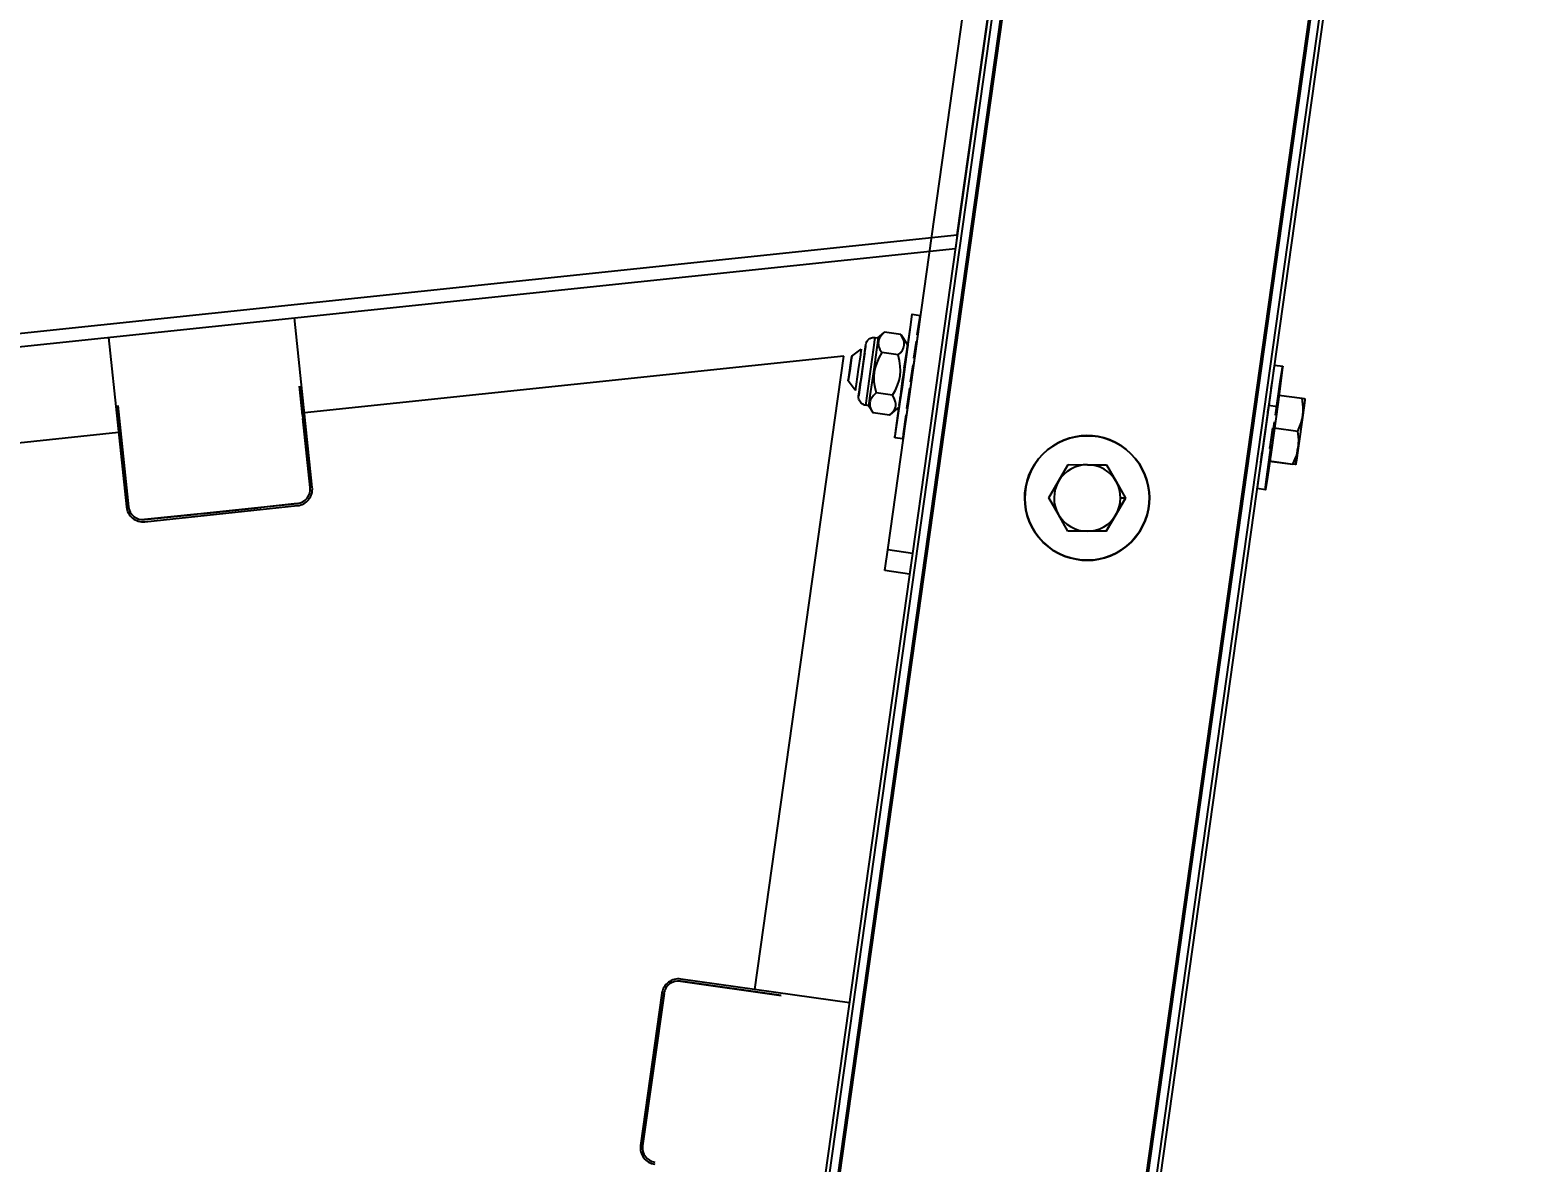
# Model space of a CAD drawing. Header units: millimetres. Extents: x 3109 to 13995, y 24552 to 39949.
# Drawn here: x 6389.9 to 6748.2, y 34181.4 to 34454 of the extents above; entities that cross this region are included whole.
import ezdxf

# ---------------------------------------------------------------- set-up
doc = ezdxf.new("R2010")
doc.units = ezdxf.units.MM
doc.header["$LTSCALE"] = 3
doc.layers.add('DomyÅ›lny', color=7, linetype='Continuous')
doc.styles.get("Standard").update_dxf_attribs({"font": 'arial.ttf'})
doc.dimstyles.new('MATEUSZ', dxfattribs={"dimtxt": 35, "dimasz": 16, "dimexe": 0.18, "dimexo": 0.0625, "dimgap": 0.09, "dimtad": 0, "dimdec": 0, "dimdsep": 46, "dimtxsty": 'Standard', "dimblk": 'DOT', "dimcen": 0.09, "dimse1": 1, "dimse2": 1, "dimadec": 0, "dimazin": 0, "dimtfac": 1, "dimtdec": 0, "dimtofl": 0, "dimtmove": 0, "dimatfit": 3, "dimfxl": 1, "dimtolj": 1, "dimtzin": 0, "dimlwd": 9, "dimlwe": 9, "dimarcsym": 0})

# ---------------------------------------------------------------- blocks, each defined once
blk = doc.blocks.new('_Dot')
at = {"color": 0, "linetype": 'ByBlock', "lineweight": -2}
blk.add_line((-0.5, 0), (-1, 0), dxfattribs=at)
at = {"color": 0, "linetype": 'ByBlock', "const_width": 0.5}
blk.add_lwpolyline([(-0.25, 0, 1), (0.25, 0, 1)], format="xyb", close=True, dxfattribs=at)
blk = doc.blocks.new('*D27')
at = {"color": 0, "lineweight": 9, "transparency": 16777216}
for start, end in [(59.5164, 79.0364), (2.9636, 22.4836)]:
    blk.add_arc((6545.65, 33349.34), 309.37, start, end, dxfattribs=at)
at = {"layer": 'Defpoints', "color": 0, "transparency": 16777216}
for p in [(6825.8, 35342.67), (6820.48, 33491.39), (6414.74, 33349.34), (6545.65, 33349.34), (6594.74, 33349.34)]:
    blk.add_point(p, dxfattribs=at)
at = {"color": 0, "lineweight": 9, "transparency": 16777216, "xscale": 16, "yscale": 16, "zscale": 16}
for p, rotation in [((6588.71, 33655.7), 170.518219425483), ((6855.02, 33349.34), 271.4817805745178)]:
    blk.add_blockref('_Dot', p, dxfattribs=dict(at, rotation=rotation))
at = {"color": 0, "transparency": 16777216, "insert": (6779.14, 33552.3), "char_height": 100, "attachment_point": 5, "rotation": 311}
blk.add_mtext('\\A1;82°', dxfattribs=at)
blk = doc.blocks.new('*D28')
at = {"color": 0, "lineweight": 9, "transparency": 16777216}
for start, end in [(188.3113, 209.7304), (238.2696, 259.6887)]:
    blk.add_arc((6615.79, 34401.67), 396.66, start, end, dxfattribs=at)
at = {"layer": 'Defpoints', "color": 0, "transparency": 16777216}
for p in [(6738.47, 35274.58), (6612.72, 34401.34), (6276.98, 34195.4), (4551.57, 34184.71), (6467.9, 33349.34)]:
    blk.add_point(p, dxfattribs=at)
at = {"color": 0, "lineweight": 9, "transparency": 16777216, "xscale": 16, "yscale": 16, "zscale": 16}
for p, rotation in [((6221.3, 34360.2), 97.15563856090387), ((6560.59, 34008.86), 350.8443614390964)]:
    blk.add_blockref('_Dot', p, dxfattribs=dict(at, rotation=rotation))
at = {"color": 0, "transparency": 16777216, "insert": (6330.46, 34126.12), "char_height": 100, "attachment_point": 5, "rotation": 314}
blk.add_mtext('\\A1;76°', dxfattribs=at)
blk = doc.blocks.new('*D29')
at = {"color": 0, "lineweight": 9, "transparency": 16777216}
for start, end in [(340.8702, 2.8259), (279.1741, 301.1298)]:
    blk.add_arc((4551.57, 34184.71), 288.86, start, end, dxfattribs=at)
at = {"layer": 'Defpoints', "color": 0, "transparency": 16777216}
for p in [(4394.27, 35681.38), (6612.72, 34401.34), (4551.57, 34184.71), (4721.36, 33951.02), (4638.64, 33356.34)]:
    blk.add_point(p, dxfattribs=at)
at = {"color": 0, "lineweight": 9, "transparency": 16777216, "xscale": 16, "yscale": 16, "zscale": 16}
for p, rotation in [((4838.85, 34214.9), 94.41297339771745), ((4581.77, 33897.43), 187.5870266022825)]:
    blk.add_blockref('_Dot', p, dxfattribs=dict(at, rotation=rotation))
at = {"color": 0, "transparency": 16777216, "insert": (4776.06, 34002.92), "char_height": 100, "attachment_point": 5, "rotation": 51}
blk.add_mtext('\\A1;90°', dxfattribs=at)
blk = doc.blocks.new('*D30')
at = {"color": 0, "lineweight": 9, "transparency": 16777216}
for start, end in [(329.4544, 349.5013), (278.4987, 298.5456)]:
    blk.add_arc((4392.79, 35685.64), 366.91, start, end, dxfattribs=at)
at = {"layer": 'Defpoints', "color": 0, "transparency": 16777216}
for p in [(4469.01, 35674.93), (4401.08, 35606.73), (4583.59, 35372.25), (6672.2, 35365.29), (4637.61, 33356.34)]:
    blk.add_point(p, dxfattribs=at)
at = {"color": 0, "lineweight": 9, "transparency": 16777216, "xscale": 16, "yscale": 16, "zscale": 16}
for p, rotation in [((4756.13, 35634.58), 80.75063463596969), ((4431.14, 35320.75), 187.2493653640306)]:
    blk.add_blockref('_Dot', p, dxfattribs=dict(at, rotation=rotation))
at = {"color": 0, "transparency": 16777216, "insert": (4647.66, 35421.71), "char_height": 100, "attachment_point": 5, "rotation": 44}
blk.add_mtext('\\A1;76°', dxfattribs=at)
blk = doc.blocks.new('*D31')
at = {"color": 0, "lineweight": 9, "transparency": 16777216}
for start, end in [(174.4743, 201.6347), (232.3653, 259.5257)]:
    blk.add_arc((6747.74, 35354.68), 370.53, start, end, dxfattribs=at)
at = {"layer": 'Defpoints', "color": 0, "transparency": 16777216}
for p in [(4469.01, 35674.93), (6672.2, 35365.29), (6737.21, 35279.78), (6404.19, 35215.88), (6465.9, 33349.34)]:
    blk.add_point(p, dxfattribs=at)
at = {"color": 0, "lineweight": 9, "transparency": 16777216, "xscale": 16, "yscale": 16, "zscale": 16}
for p, rotation in [((6380.81, 35406.25), 83.23715371402146), ((6696.17, 34987.75), 350.7628462859789)]:
    blk.add_blockref('_Dot', p, dxfattribs=dict(at, rotation=rotation))
at = {"color": 0, "transparency": 16777216, "insert": (6451.82, 35131.69), "char_height": 100, "attachment_point": 5, "rotation": 307}
blk.add_mtext('\\A1;90°', dxfattribs=at)
blk = doc.blocks.new('*D32')
at = {"color": 0, "lineweight": 9, "transparency": 16777216}
for p, q in [((7401.61, 35409.97), (7401.61, 34534.29)), ((7401.61, 33357.34), (7401.61, 34233.02))]:
    blk.add_line(p, q, dxfattribs=at)
at = {"layer": 'Defpoints', "color": 0, "transparency": 16777216}
for p in [(6879.77, 35425.97), (6604.45, 33341.34), (7401.61, 33341.34)]:
    blk.add_point(p, dxfattribs=at)
at = {"color": 0, "lineweight": 9, "transparency": 16777216, "xscale": 16, "yscale": 16, "zscale": 16}
for p, rotation in [((7401.61, 35425.97), 90), ((7401.61, 33341.34), 270)]:
    blk.add_blockref('_Dot', p, dxfattribs=dict(at, rotation=rotation))
at = {"color": 0, "transparency": 16777216, "insert": (7401.61, 34383.66), "char_height": 100, "attachment_point": 5, "rotation": 90}
blk.add_mtext('\\A1;2085', dxfattribs=at)
blk = doc.blocks.new('*D34')
at = {"color": 0, "lineweight": 9, "transparency": 16777216}
for p, q in [((4270.17, 32724.1), (5416.74, 32724.1)), ((6863.77, 32724.1), (5717.19, 32724.1))]:
    blk.add_line(p, q, dxfattribs=at)
at = {"layer": 'Defpoints', "color": 0, "transparency": 16777216}
for p in [(4254.17, 35784.88), (6879.77, 35425.97), (6879.77, 32724.1)]:
    blk.add_point(p, dxfattribs=at)
at = {"color": 0, "lineweight": 9, "transparency": 16777216, "xscale": 16, "yscale": 16, "zscale": 16, "rotation": 180}
blk.add_blockref('_Dot', (4254.17, 32724.1), dxfattribs=at)
at = {"color": 0, "lineweight": 9, "transparency": 16777216, "xscale": 16, "yscale": 16, "zscale": 16}
blk.add_blockref('_Dot', (6879.77, 32724.1), dxfattribs=at)
at = {"color": 0, "transparency": 16777216, "insert": (5566.97, 32724.1), "char_height": 100, "attachment_point": 5}
blk.add_mtext('\\A1;2626', dxfattribs=at)
blk = doc.blocks.new('*D36')
at = {"color": 0, "lineweight": 9, "transparency": 16777216}
for p, q in [((4319.69, 32936.73), (5422.43, 32936.73)), ((6825.88, 32936.73), (5723.15, 32936.73))]:
    blk.add_line(p, q, dxfattribs=at)
at = {"layer": 'Defpoints', "color": 0, "transparency": 16777216}
for p in [(4303.69, 35777.81), (6841.88, 35421.2), (6841.88, 32936.73)]:
    blk.add_point(p, dxfattribs=at)
at = {"color": 0, "lineweight": 9, "transparency": 16777216, "xscale": 16, "yscale": 16, "zscale": 16, "rotation": 180}
blk.add_blockref('_Dot', (4303.69, 32936.73), dxfattribs=at)
at = {"color": 0, "lineweight": 9, "transparency": 16777216, "xscale": 16, "yscale": 16, "zscale": 16}
blk.add_blockref('_Dot', (6841.88, 32936.73), dxfattribs=at)
at = {"color": 0, "transparency": 16777216, "insert": (5572.79, 32936.73), "char_height": 100, "attachment_point": 5}
blk.add_mtext('\\A1;2538', dxfattribs=at)

msp = doc.modelspace()

# ---------------------------------------------------------------- linework, layer by layer
at = {"layer": 'DomyÅ›lny'}
for p, q in [((6746.58, 35353.81), (6464.87, 33349.34)), ((6545.65, 33349.34), (6825.8, 35342.67)), ((6465.9, 33349.34), (6737.21, 35279.78)), ((6738.47, 35274.58), (6467.9, 33349.34)), ((6468.4, 33349.34), (6739.14, 35275.71)), ((6811.23, 35264.17), (6542.12, 33349.34)), ((6542.63, 33349.34), (6811.75, 35264.28)), ((6813.92, 35265.54), (6544.62, 33349.34)), ((6596.46, 34328.77), (6628.47, 34556.53)), ((6634.41, 34555.7), (6602.4, 34327.94)), ((6613.18, 34404.66), (6623.73, 34479.67)), ((4551.23, 34187.94), (6613.18, 34404.66)), ((4551.57, 34184.71), (6612.72, 34401.34)), ((6457.9, 34343.84), (6453.62, 34384.62)), ((6602.3, 34385.5), (6604.28, 34385.22)), ((6594.08, 34379.84), (6595.57, 34381.14)), ((6599.6, 34380.64), (6595.64, 34381.2)), ((6408.86, 34379.92), (6413.15, 34339.14)), ((6593.44, 34379.93), (6594.08, 34379.84)), ((6599.6, 34380.64), (6601.26, 34378.07)), ((6585.84, 34375.39), (6456.02, 34361.75)), ((6564.42, 34222.97), (6585.84, 34375.39)), ((6598.96, 34375.73), (6595, 34376.28)), ((6689.55, 34373.25), (6691.53, 34372.98)), ((6455.57, 34361.24), (6454.84, 34368.16)), ((6454.84, 34368.16), (6455.66, 34360.44)), ((6597.59, 34366.01), (6593.63, 34366.56)), ((6411.09, 34363.56), (6413.65, 34339.19)), ((6413.65, 34339.19), (6411.09, 34363.56)), ((6591.79, 34363.5), (6591.15, 34363.59)), ((6592.9, 34361.76), (6591.79, 34363.5)), ((6599.17, 34363.22), (6596.94, 34361.26)), ((6688.2, 34363.6), (6690.18, 34363.32)), ((6690.59, 34366.07), (6696.22, 34365.28)), ((6457.41, 34343.79), (6455.66, 34360.44)), ((6455.66, 34360.36), (6457.41, 34343.79)), ((6596.87, 34361.2), (6592.91, 34361.76)), ((6411.27, 34357.04), (5607.38, 34272.55)), ((6600.11, 34355.51), (6598.13, 34355.79)), ((6689.51, 34358.17), (6695.14, 34357.38)), ((6639.87, 34349.31), (6639.9, 34349.32)), ((6688.31, 34350.18), (6693.94, 34349.39)), ((6688.37, 34350.22), (6694, 34349.43)), ((6687.36, 34343.27), (6685.38, 34343.55)), ((6417.55, 34335.58), (6454.34, 34339.45)), ((6445.54, 34339.03), (6430.3, 34337.42)), ((6431.1, 34337.51), (6445.63, 34339.03)), ((6454.29, 34339.95), (6445.63, 34339.03)), ((6446.42, 34339.12), (6454.29, 34339.95)), ((6649.01, 34333.26), (6653.68, 34341.23)), ((6653.71, 34341.24), (6652.48, 34341.25)), ((6417.49, 34336.08), (6430.3, 34337.42)), ((6430.22, 34337.42), (6417.49, 34336.08)), ((6602.4, 34327.94), (6596.46, 34328.77)), ((6601.71, 34322.98), (6595.76, 34323.82)), ((6570.79, 34221.57), (6546.53, 34224.98)), ((6546.53, 34224.98), (6570.79, 34221.57)), ((6587.2, 34219.77), (6546.6, 34225.48)), ((6542.08, 34222.07), (6536.93, 34185.43)), ((6542.58, 34222), (6537.43, 34185.36)), ((6537.43, 34185.36), (6542.58, 34222))]:
    msp.add_line(p, q, dxfattribs=at)
for points in [[(6613.18, 34404.66, 0), (6612.72, 34401.34, 0)], [(6598.13, 34355.79, 0), (6598.13, 34355.79, 0), (6598.13, 34355.79, 0), (6598.13, 34355.79, 0), (6598.13, 34355.79, 0), (6598.13, 34355.79, 0), (6598.13, 34355.79, 0), (6598.13, 34355.79, 0), (6598.13, 34355.79, 0), (6598.13, 34355.79, 0), (6598.13, 34355.79, 0), (6598.13, 34355.79, 0), (6598.13, 34355.79, 0), (6598.13, 34355.79, 0), (6598.13, 34355.79, 0), (6598.13, 34355.79, 0), (6598.13, 34355.79, 0), (6598.13, 34355.79, 0), (6598.13, 34355.79, 0), (6598.13, 34355.8, 0), (6598.14, 34355.83, 0), (6598.17, 34356, 0), (6598.29, 34356.75, 0), (6599.5, 34364.96, 0), (6601.03, 34375.89, 0), (6602, 34382.98, 0), (6602.24, 34384.89, 0), (6602.29, 34385.34, 0), (6602.3, 34385.46, 0), (6602.3, 34385.49, 0), (6602.3, 34385.49, 0), (6602.3, 34385.5, 0), (6602.3, 34385.5, 0), (6602.3, 34385.5, 0), (6602.3, 34385.5, 0)], [(6604.28, 34385.22, 0), (6604.28, 34385.22, 0), (6604.28, 34385.22, 0), (6604.28, 34385.22, 0), (6604.28, 34385.22, 0), (6604.28, 34385.21, 0), (6604.28, 34385.18, 0), (6604.27, 34385.01, 0), (6604.18, 34384.27, 0), (6603.08, 34376.06, 0), (6601.54, 34365.13, 0), (6600.5, 34357.98, 0), (6600.21, 34356.08, 0), (6600.14, 34355.64, 0), (6600.12, 34355.54, 0), (6600.11, 34355.52, 0), (6600.11, 34355.51, 0), (6600.11, 34355.51, 0), (6600.11, 34355.51, 0), (6600.11, 34355.51, 0), (6600.11, 34355.51, 0), (6600.11, 34355.51, 0), (6600.11, 34355.51, 0), (6600.11, 34355.51, 0), (6600.11, 34355.51, 0), (6600.11, 34355.51, 0), (6600.11, 34355.51, 0), (6600.11, 34355.51, 0), (6600.11, 34355.51, 0), (6600.11, 34355.51, 0), (6600.11, 34355.51, 0), (6600.11, 34355.51, 0), (6600.11, 34355.51, 0), (6600.11, 34355.51, 0), (6600.11, 34355.51, 0)], [(6602.3, 34385.5, 0), (6602.3, 34385.5, 0), (6602.3, 34385.5, 0), (6602.3, 34385.5, 0), (6602.3, 34385.5, 0), (6602.3, 34385.5, 0), (6602.3, 34385.5, 0), (6602.3, 34385.5, 0), (6602.3, 34385.5, 0), (6602.3, 34385.5, 0), (6602.3, 34385.5, 0), (6602.3, 34385.5, 0), (6602.3, 34385.5, 0), (6602.3, 34385.5, 0), (6602.3, 34385.5, 0), (6602.3, 34385.5, 0), (6602.3, 34385.5, 0), (6602.3, 34385.5, 0), (6602.3, 34385.49, 0), (6602.29, 34385.49, 0), (6602.28, 34385.4, 0), (6602.2, 34384.96, 0), (6601.89, 34382.95, 0), (6600.72, 34374.87, 0)], [(6603.56, 34380.57, 0), (6604.09, 34384.12, 0), (6604.23, 34384.97, 0), (6604.27, 34385.16, 0), (6604.28, 34385.21, 0), (6604.28, 34385.21, 0), (6604.28, 34385.22, 0), (6604.28, 34385.22, 0), (6604.28, 34385.22, 0), (6604.28, 34385.22, 0), (6604.28, 34385.22, 0), (6604.28, 34385.22, 0), (6604.28, 34385.22, 0), (6604.28, 34385.22, 0), (6604.28, 34385.22, 0), (6604.28, 34385.22, 0), (6604.28, 34385.22, 0), (6604.28, 34385.22, 0), (6604.28, 34385.22, 0), (6604.28, 34385.22, 0), (6604.28, 34385.22, 0), (6604.28, 34385.22, 0), (6604.28, 34385.22, 0), (6604.28, 34385.22, 0), (6604.28, 34385.22, 0)], [(6595.64, 34381.2, 0), (6595.04, 34380.59, 0), (6594.61, 34380.02, 0), (6594.45, 34379.74, 0), (6594.33, 34379.46, 0), (6594.25, 34379.18, 0), (6594.19, 34378.9, 0), (6594.17, 34378.61, 0), (6594.18, 34378.32, 0), (6594.23, 34378.01, 0), (6594.31, 34377.7, 0), (6594.57, 34377.03, 0), (6595, 34376.28, 0)], [(6589.47, 34365.98, 0), (6589.47, 34365.98, 0), (6589.47, 34365.98, 0), (6589.47, 34365.98, 0), (6589.47, 34365.98, 0), (6589.47, 34365.98, 0), (6589.47, 34365.98, 0), (6589.47, 34365.98, 0), (6589.47, 34365.98, 0), (6589.47, 34365.99, 0), (6589.47, 34365.99, 0), (6589.48, 34366.04, 0), (6589.55, 34366.52, 0), (6590.2, 34370.99, 0), (6590.86, 34375.75, 0), (6591.08, 34377.38, 0), (6591.14, 34377.87, 0), (6591.16, 34378.02, 0), (6591.17, 34378.06, 0), (6591.17, 34378.08, 0), (6591.17, 34378.08, 0), (6591.17, 34378.08, 0), (6591.17, 34378.08, 0), (6591.17, 34378.08, 0), (6591.17, 34378.08, 0), (6591.17, 34378.08, 0), (6591.17, 34378.08, 0), (6591.17, 34378.08, 0), (6591.17, 34378.08, 0), (6591.17, 34378.08, 0), (6591.17, 34378.08, 0)], [(6590.34, 34371.99, 0), (6590.95, 34376.38, 0), (6591.13, 34377.77, 0), (6591.17, 34378.11, 0), (6591.18, 34378.19, 0), (6591.18, 34378.22, 0), (6591.18, 34378.22, 0), (6591.18, 34378.22, 0), (6591.18, 34378.22, 0), (6591.18, 34378.22, 0), (6591.18, 34378.22, 0), (6591.18, 34378.22, 0)], [(6590.91, 34376.51, 0), (6591.17, 34378.21, 0), (6591.25, 34378.55, 0), (6591.33, 34378.74, 0), (6591.43, 34378.95, 0), (6591.57, 34379.15, 0), (6591.73, 34379.34, 0), (6591.9, 34379.5, 0), (6592.1, 34379.64, 0), (6592.31, 34379.75, 0), (6592.53, 34379.84, 0), (6592.75, 34379.9, 0), (6592.98, 34379.94, 0), (6593.21, 34379.95, 0), (6593.44, 34379.93, 0)], [(6592.33, 34371.7, 0), (6593.13, 34377.49, 0), (6593.37, 34379.33, 0), (6593.43, 34379.78, 0), (6593.44, 34379.89, 0), (6593.44, 34379.92, 0), (6593.44, 34379.92, 0), (6593.44, 34379.92, 0), (6593.44, 34379.93, 0), (6593.44, 34379.93, 0), (6593.44, 34379.93, 0), (6593.44, 34379.93, 0)], [(6594.08, 34379.84, 0), (6594.08, 34379.84, 0), (6594.08, 34379.84, 0), (6594.08, 34379.84, 0), (6594.08, 34379.84, 0), (6594.08, 34379.84, 0), (6594.08, 34379.84, 0), (6594.08, 34379.84, 0), (6594.08, 34379.84, 0), (6594.08, 34379.84, 0), (6594.08, 34379.84, 0), (6594.08, 34379.83, 0), (6594.08, 34379.83, 0), (6594.08, 34379.81, 0), (6594.07, 34379.72, 0), (6594.02, 34379.31, 0), (6593.79, 34377.52, 0), (6592.98, 34371.61, 0)], [(6598.96, 34375.73, 0), (6599.56, 34376.33, 0), (6599.99, 34376.9, 0), (6600.14, 34377.18, 0), (6600.26, 34377.46, 0), (6600.35, 34377.74, 0), (6600.4, 34378.03, 0), (6600.43, 34378.31, 0), (6600.41, 34378.61, 0), (6600.37, 34378.91, 0), (6600.29, 34379.22, 0), (6600.02, 34379.89, 0), (6599.6, 34380.64, 0)], [(6601.26, 34378.07, 0), (6601.26, 34378.07, 0), (6601.26, 34378.07, 0), (6601.26, 34378.07, 0), (6601.26, 34378.07, 0), (6601.26, 34378.07, 0), (6601.26, 34378.07, 0), (6601.26, 34378.07, 0), (6601.26, 34378.07, 0), (6601.26, 34378.07, 0), (6601.26, 34378.07, 0), (6601.26, 34378.07, 0), (6601.26, 34378.07, 0), (6601.26, 34378.05, 0), (6601.25, 34377.97, 0), (6601.21, 34377.59, 0), (6600.65, 34373.47, 0), (6599.88, 34367.99, 0), (6599.37, 34364.44, 0), (6599.22, 34363.5, 0), (6599.19, 34363.28, 0), (6599.18, 34363.23, 0), (6599.17, 34363.22, 0), (6599.17, 34363.22, 0), (6599.17, 34363.22, 0), (6599.17, 34363.22, 0), (6599.17, 34363.22, 0), (6599.17, 34363.22, 0), (6599.17, 34363.22, 0), (6599.17, 34363.22, 0), (6599.17, 34363.22, 0), (6599.17, 34363.22, 0), (6599.17, 34363.22, 0), (6599.17, 34363.22, 0), (6599.17, 34363.22, 0), (6599.17, 34363.22, 0), (6599.17, 34363.22, 0), (6599.17, 34363.22, 0), (6599.17, 34363.22, 0), (6599.17, 34363.22, 0), (6599.17, 34363.22, 0), (6599.17, 34363.22, 0)], [(6600.43, 34372.5, 0), (6601.02, 34376.58, 0), (6601.19, 34377.72, 0), (6601.24, 34377.99, 0), (6601.25, 34378.05, 0), (6601.26, 34378.07, 0), (6601.26, 34378.07, 0), (6601.26, 34378.07, 0), (6601.26, 34378.07, 0), (6601.26, 34378.07, 0), (6601.26, 34378.07, 0), (6601.26, 34378.07, 0), (6601.26, 34378.07, 0), (6601.26, 34378.07, 0), (6601.26, 34378.07, 0), (6601.26, 34378.07, 0), (6601.26, 34378.07, 0), (6601.26, 34378.07, 0)], [(6602.75, 34374.93, 0), (6603.33, 34379, 0)], [(6587.78, 34375.43, 0), (6590.04, 34377.13, 0)], [(6590.04, 34377.13, 0), (6590.04, 34377.13, 0), (6590.04, 34377.13, 0), (6590.04, 34377.13, 0), (6590.04, 34377.13, 0), (6590.04, 34377.13, 0), (6590.04, 34377.13, 0), (6590.04, 34377.13, 0), (6590.04, 34377.13, 0), (6590.04, 34377.13, 0), (6590.04, 34377.13, 0), (6590.04, 34377.13, 0), (6590.04, 34377.12, 0), (6590.04, 34377.11, 0), (6590.03, 34377.04, 0), (6589.99, 34376.77, 0), (6589.85, 34375.72, 0), (6589.36, 34372.21, 0)], [(6590.89, 34376.18, 0), (6590.89, 34376.18, 0), (6590.89, 34376.18, 0), (6590.89, 34376.18, 0), (6590.89, 34376.18, 0), (6590.89, 34376.18, 0), (6590.89, 34376.17, 0), (6590.89, 34376.12, 0), (6590.87, 34375.92, 0), (6590.56, 34373.62, 0), (6590.13, 34370.57, 0), (6589.84, 34368.58, 0), (6589.76, 34368.05, 0), (6589.74, 34367.92, 0), (6589.73, 34367.89, 0), (6589.73, 34367.89, 0), (6589.73, 34367.89, 0), (6589.73, 34367.89, 0), (6589.73, 34367.89, 0), (6589.73, 34367.89, 0), (6589.73, 34367.89, 0), (6589.73, 34367.89, 0), (6589.73, 34367.89, 0), (6589.73, 34367.89, 0), (6589.73, 34367.89, 0), (6589.73, 34367.89, 0), (6589.73, 34367.89, 0), (6589.73, 34367.89, 0), (6589.73, 34367.89, 0), (6589.73, 34367.89, 0), (6589.73, 34367.89, 0), (6589.73, 34367.89, 0), (6589.73, 34367.89, 0), (6589.73, 34367.89, 0), (6589.73, 34367.89, 0)], [(6590.69, 34374.93, 0), (6590.33, 34372.44, 0)], [(6595, 34376.28, 0), (6594.3, 34375.02, 0), (6593.78, 34373.84, 0), (6593.42, 34372.7, 0), (6593.19, 34371.58, 0), (6593.1, 34370.44, 0), (6593.13, 34369.25, 0), (6593.31, 34367.97, 0), (6593.63, 34366.56, 0)], [(6597.59, 34366.01, 0), (6598.29, 34367.27, 0), (6598.81, 34368.45, 0), (6599.18, 34369.58, 0), (6599.4, 34370.71, 0), (6599.5, 34371.85, 0), (6599.46, 34373.04, 0), (6599.28, 34374.32, 0), (6598.96, 34375.73, 0)], [(6599.45, 34365.2, 0), (6599.45, 34365.2, 0), (6599.45, 34365.2, 0), (6599.45, 34365.2, 0), (6599.45, 34365.2, 0), (6599.45, 34365.2, 0), (6599.45, 34365.2, 0), (6599.45, 34365.2, 0), (6599.45, 34365.2, 0), (6599.45, 34365.2, 0), (6599.45, 34365.2, 0), (6599.45, 34365.2, 0), (6599.45, 34365.2, 0), (6599.45, 34365.21, 0), (6599.47, 34365.27, 0), (6599.51, 34365.55, 0), (6599.95, 34368.56, 0), (6600.51, 34372.57, 0), (6600.87, 34375.18, 0), (6600.96, 34375.87, 0), (6600.98, 34376.04, 0), (6600.98, 34376.08, 0), (6600.98, 34376.09, 0), (6600.98, 34376.09, 0), (6600.98, 34376.09, 0), (6600.98, 34376.09, 0), (6600.98, 34376.09, 0), (6600.98, 34376.09, 0), (6600.98, 34376.09, 0), (6600.98, 34376.09, 0), (6600.98, 34376.09, 0), (6600.98, 34376.09, 0), (6600.98, 34376.09, 0), (6600.98, 34376.09, 0)], [(6589.36, 34372.21, 0), (6588.86, 34368.69, 0), (6588.7, 34367.61, 0), (6588.66, 34367.32, 0), (6588.65, 34367.25, 0), (6588.64, 34367.23, 0), (6588.64, 34367.23, 0), (6588.64, 34367.23, 0), (6588.64, 34367.23, 0), (6588.64, 34367.23, 0), (6588.64, 34367.23, 0), (6588.64, 34367.23, 0), (6588.64, 34367.23, 0), (6588.64, 34367.23, 0), (6588.64, 34367.23, 0), (6588.64, 34367.23, 0), (6588.64, 34367.23, 0), (6588.64, 34367.23, 0), (6588.64, 34367.23, 0), (6588.64, 34367.23, 0)], [(6589.78, 34368.49, 0), (6589.47, 34366.13, 0), (6589.45, 34365.92, 0), (6589.44, 34365.86, 0), (6589.44, 34365.85, 0), (6589.44, 34365.85, 0), (6589.44, 34365.85, 0), (6589.44, 34365.85, 0), (6589.44, 34365.84, 0), (6589.44, 34365.84, 0), (6589.44, 34365.84, 0), (6589.44, 34365.84, 0), (6589.44, 34365.84, 0), (6589.44, 34365.84, 0), (6589.44, 34365.84, 0), (6589.44, 34365.84, 0), (6589.44, 34365.84, 0), (6589.44, 34365.84, 0), (6589.44, 34365.84, 0), (6589.44, 34365.84, 0), (6589.44, 34365.84, 0), (6589.44, 34365.84, 0), (6589.44, 34365.84, 0), (6589.44, 34365.84, 0), (6589.44, 34365.84, 0), (6589.44, 34365.84, 0), (6589.44, 34365.84, 0), (6589.44, 34365.85, 0), (6589.44, 34365.85, 0), (6589.45, 34365.85, 0), (6589.45, 34365.89, 0), (6589.48, 34366.06, 0), (6589.61, 34366.88, 0), (6590.34, 34371.99, 0)], [(6591.15, 34363.59, 0), (6591.15, 34363.59, 0), (6591.15, 34363.59, 0), (6591.15, 34363.59, 0), (6591.15, 34363.59, 0), (6591.15, 34363.59, 0), (6591.15, 34363.59, 0), (6591.15, 34363.59, 0), (6591.15, 34363.59, 0), (6591.15, 34363.59, 0), (6591.15, 34363.59, 0), (6591.15, 34363.59, 0), (6591.15, 34363.59, 0), (6591.15, 34363.61, 0), (6591.17, 34363.7, 0), (6591.24, 34364.11, 0), (6591.5, 34365.86, 0), (6592.33, 34371.7, 0)], [(6592.98, 34371.61, 0), (6592.15, 34365.85, 0), (6591.88, 34364.05, 0), (6591.81, 34363.62, 0), (6591.8, 34363.52, 0), (6591.79, 34363.5, 0), (6591.79, 34363.5, 0), (6591.79, 34363.5, 0), (6591.79, 34363.5, 0), (6591.79, 34363.5, 0), (6591.79, 34363.5, 0), (6591.79, 34363.5, 0), (6591.79, 34363.5, 0), (6591.79, 34363.5, 0), (6591.79, 34363.5, 0), (6591.79, 34363.5, 0), (6591.79, 34363.5, 0), (6591.79, 34363.5, 0), (6591.79, 34363.5, 0), (6591.79, 34363.5, 0), (6591.79, 34363.5, 0), (6591.79, 34363.5, 0), (6591.79, 34363.5, 0), (6591.79, 34363.5, 0), (6591.79, 34363.5, 0), (6591.79, 34363.5, 0)], [(6599.64, 34366.85, 0), (6600.1, 34370.12, 0)], [(6600.28, 34371.71, 0), (6599.93, 34369.23, 0)], [(6601.96, 34369.28, 0), (6602.53, 34373.35, 0)], [(6685.38, 34343.55, 0), (6685.38, 34343.55, 0), (6685.38, 34343.55, 0), (6685.38, 34343.55, 0), (6685.38, 34343.55, 0), (6685.38, 34343.55, 0), (6685.38, 34343.55, 0), (6685.38, 34343.55, 0), (6685.38, 34343.55, 0), (6685.38, 34343.55, 0), (6685.38, 34343.55, 0), (6685.38, 34343.55, 0), (6685.38, 34343.55, 0), (6685.38, 34343.55, 0), (6685.38, 34343.55, 0), (6685.38, 34343.55, 0), (6685.38, 34343.55, 0), (6685.38, 34343.55, 0), (6685.38, 34343.55, 0), (6685.39, 34343.55, 0), (6685.39, 34343.59, 0), (6685.43, 34343.75, 0), (6685.55, 34344.5, 0), (6686.75, 34352.71, 0), (6688.29, 34363.65, 0), (6689.25, 34370.74, 0), (6689.49, 34372.64, 0), (6689.54, 34373.1, 0), (6689.55, 34373.21, 0), (6689.56, 34373.24, 0), (6689.55, 34373.25, 0), (6689.55, 34373.25, 0), (6689.55, 34373.25, 0), (6689.55, 34373.25, 0), (6689.55, 34373.25, 0)], [(6691.53, 34372.98, 0), (6691.53, 34372.98, 0), (6691.53, 34372.98, 0), (6691.53, 34372.98, 0), (6691.54, 34372.97, 0), (6691.54, 34372.97, 0), (6691.53, 34372.93, 0), (6691.52, 34372.77, 0), (6691.43, 34372.02, 0), (6690.33, 34363.82, 0), (6688.8, 34352.88, 0), (6687.76, 34345.73, 0), (6687.47, 34343.84, 0), (6687.39, 34343.4, 0), (6687.37, 34343.3, 0), (6687.37, 34343.27, 0), (6687.36, 34343.27, 0), (6687.36, 34343.27, 0), (6687.36, 34343.27, 0), (6687.36, 34343.27, 0), (6687.36, 34343.27, 0), (6687.36, 34343.27, 0), (6687.36, 34343.27, 0), (6687.36, 34343.27, 0), (6687.36, 34343.27, 0), (6687.36, 34343.27, 0), (6687.36, 34343.27, 0), (6687.36, 34343.27, 0), (6687.36, 34343.27, 0), (6687.36, 34343.27, 0), (6687.36, 34343.27, 0), (6687.36, 34343.27, 0), (6687.36, 34343.27, 0), (6687.36, 34343.27, 0), (6687.36, 34343.27, 0)], [(6689.8, 34361.23, 0), (6691.04, 34369.82, 0), (6691.4, 34372.24, 0), (6691.5, 34372.81, 0), (6691.52, 34372.94, 0), (6691.53, 34372.97, 0), (6691.53, 34372.97, 0), (6691.53, 34372.98, 0), (6691.53, 34372.98, 0), (6691.53, 34372.98, 0), (6691.53, 34372.98, 0), (6691.53, 34372.98, 0), (6691.53, 34372.98, 0), (6691.53, 34372.98, 0), (6691.53, 34372.98, 0), (6691.53, 34372.98, 0), (6691.53, 34372.98, 0), (6691.53, 34372.98, 0), (6691.53, 34372.98, 0), (6691.53, 34372.98, 0), (6691.53, 34372.98, 0), (6691.53, 34372.98, 0), (6691.53, 34372.98, 0), (6691.53, 34372.98, 0), (6691.53, 34372.98, 0)], [(6588.64, 34367.23, 0), (6586.94, 34369.49, 0)], [(6591.15, 34363.59, 0), (6590.85, 34363.65, 0), (6590.57, 34363.76, 0), (6590.31, 34363.91, 0), (6590.07, 34364.1, 0), (6589.86, 34364.32, 0), (6589.7, 34364.56, 0), (6589.57, 34364.82, 0), (6589.48, 34365.1, 0), (6589.43, 34365.38, 0), (6589.42, 34365.63, 0), (6589.44, 34365.85, 0), (6589.55, 34366.72, 0), (6589.89, 34369.28, 0)], [(6593.63, 34366.56, 0), (6593.02, 34365.97, 0), (6592.58, 34365.42, 0), (6592.42, 34365.14, 0), (6592.3, 34364.87, 0), (6592.2, 34364.6, 0), (6592.15, 34364.32, 0), (6592.12, 34364.04, 0), (6592.13, 34363.75, 0), (6592.17, 34363.45, 0), (6592.24, 34363.15, 0), (6592.49, 34362.49, 0), (6592.91, 34361.76, 0)], [(6601.06, 34362.84, 0), (6601.73, 34367.7, 0)], [(6689.05, 34370.09, 0), (6688.69, 34367.61, 0)], [(6596.87, 34361.2, 0), (6597.48, 34361.79, 0), (6597.92, 34362.35, 0), (6598.08, 34362.62, 0), (6598.21, 34362.9, 0), (6598.3, 34363.17, 0), (6598.36, 34363.45, 0), (6598.38, 34363.73, 0), (6598.38, 34364.02, 0), (6598.34, 34364.31, 0), (6598.26, 34364.62, 0), (6598.01, 34365.27, 0), (6597.59, 34366.01, 0)], [(6599.49, 34366.06, 0), (6599.15, 34363.58, 0)], [(6688.24, 34364.45, 0), (6687.88, 34361.96, 0)], [(6696.39, 34361.23, 0), (6696.47, 34362.18, 0), (6696.47, 34363.16, 0), (6696.22, 34365.28, 0)], [(6696.22, 34365.28, 0), (6696.74, 34365.19, 0), (6696.86, 34365.17, 0), (6696.89, 34365.16, 0), (6696.89, 34365.16, 0), (6696.9, 34365.16, 0), (6696.9, 34365.16, 0), (6696.9, 34365.16, 0), (6696.9, 34365.16, 0), (6696.9, 34365.16, 0), (6696.9, 34365.16, 0), (6696.9, 34365.16, 0), (6696.9, 34365.16, 0), (6696.9, 34365.16, 0), (6696.9, 34365.16, 0), (6696.9, 34365.16, 0), (6696.9, 34365.15, 0), (6696.9, 34365.15, 0), (6696.9, 34365.15, 0), (6696.9, 34365.15, 0), (6696.9, 34365.15, 0), (6696.9, 34365.15, 0), (6696.9, 34365.15, 0), (6696.9, 34365.15, 0)], [(6696.9, 34365.15, 0), (6696.9, 34365.15, 0), (6696.9, 34365.15, 0), (6696.9, 34365.15, 0), (6696.9, 34365.15, 0), (6696.9, 34365.15, 0), (6696.9, 34365.15, 0), (6696.9, 34365.15, 0), (6696.9, 34365.15, 0), (6696.9, 34365.15, 0), (6696.9, 34365.15, 0), (6696.9, 34365.15, 0), (6696.9, 34365.15, 0), (6696.9, 34365.15, 0), (6696.9, 34365.15, 0), (6696.9, 34365.15, 0), (6696.9, 34365.15, 0), (6696.9, 34365.15, 0), (6696.9, 34365.11, 0), (6696.88, 34364.94, 0), (6696.79, 34364.19, 0), (6696.39, 34361.23, 0)], [(6599.04, 34362.79, 0), (6598.33, 34357.55, 0), (6598.17, 34356.22, 0), (6598.13, 34355.9, 0), (6598.13, 34355.82, 0), (6598.13, 34355.8, 0), (6598.13, 34355.79, 0), (6598.13, 34355.79, 0), (6598.13, 34355.79, 0), (6598.13, 34355.79, 0), (6598.13, 34355.79, 0)], [(6600.11, 34355.51, 0), (6600.11, 34355.51, 0), (6600.11, 34355.51, 0), (6600.11, 34355.51, 0), (6600.11, 34355.51, 0), (6600.11, 34355.52, 0), (6600.11, 34355.56, 0), (6600.13, 34355.78, 0), (6600.25, 34356.76, 0), (6600.85, 34361.26, 0)], [(6689, 34355.58, 0), (6689.57, 34359.65, 0)], [(6695.14, 34357.38, 0), (6695.95, 34359.35, 0), (6696.21, 34360.29, 0), (6696.39, 34361.23, 0)], [(6696.39, 34361.23, 0), (6695.28, 34353.31, 0)], [(6644.52, 34326.28, 0), (6643.17, 34326.34, 0), (6641.79, 34326.52, 0), (6640.39, 34326.84, 0), (6638.99, 34327.3, 0), (6637.62, 34327.92, 0), (6636.3, 34328.68, 0), (6635.04, 34329.58, 0), (6633.89, 34330.61, 0), (6632.84, 34331.76, 0), (6631.92, 34333, 0), (6631.15, 34334.32, 0), (6630.52, 34335.68, 0), (6630.03, 34337.07, 0), (6629.7, 34338.47, 0), (6629.5, 34339.85, 0), (6629.43, 34341.2, 0), (6629.48, 34342.54, 0), (6629.67, 34343.93, 0), (6629.99, 34345.33, 0), (6630.45, 34346.72, 0), (6631.07, 34348.09, 0), (6631.83, 34349.42, 0), (6632.73, 34350.67, 0), (6633.76, 34351.83, 0), (6634.91, 34352.87, 0), (6636.15, 34353.79, 0), (6637.46, 34354.57, 0), (6638.83, 34355.2, 0), (6640.22, 34355.68, 0), (6641.62, 34356.02, 0), (6643, 34356.21, 0), (6644.34, 34356.28, 0)], [(6644.35, 34356.29, 0), (6643.01, 34356.22, 0), (6641.63, 34356.02, 0), (6640.23, 34355.68, 0), (6638.84, 34355.2, 0), (6637.48, 34354.57, 0), (6636.16, 34353.79, 0), (6634.92, 34352.88, 0), (6633.77, 34351.83, 0), (6632.74, 34350.67, 0), (6631.84, 34349.42, 0), (6631.08, 34348.1, 0), (6630.46, 34346.73, 0), (6630, 34345.33, 0), (6629.68, 34343.93, 0), (6629.5, 34342.55, 0), (6629.44, 34341.2, 0), (6629.51, 34339.85, 0), (6629.71, 34338.47, 0), (6630.05, 34337.07, 0), (6630.53, 34335.68, 0), (6631.16, 34334.32, 0), (6631.94, 34333, 0), (6632.85, 34331.76, 0), (6633.9, 34330.62, 0), (6635.06, 34329.59, 0), (6636.31, 34328.68, 0), (6637.63, 34327.92, 0), (6639, 34327.31, 0), (6640.4, 34326.84, 0), (6641.8, 34326.52, 0), (6643.18, 34326.34, 0), (6644.53, 34326.29, 0)], [(6644.34, 34356.28, 0), (6645.69, 34356.23, 0), (6647.07, 34356.05, 0), (6648.47, 34355.73, 0), (6649.87, 34355.26, 0), (6651.24, 34354.65, 0), (6652.57, 34353.89, 0), (6653.82, 34352.98, 0), (6654.97, 34351.95, 0), (6656.02, 34350.81, 0), (6656.94, 34349.56, 0), (6657.71, 34348.25, 0), (6658.34, 34346.89, 0), (6658.83, 34345.49, 0), (6659.16, 34344.1, 0), (6659.36, 34342.72, 0), (6659.43, 34341.37, 0), (6659.38, 34340.02, 0), (6659.2, 34338.64, 0), (6658.88, 34337.24, 0), (6658.41, 34335.84, 0), (6657.79, 34334.47, 0), (6657.03, 34333.15, 0), (6656.13, 34331.9, 0), (6655.1, 34330.74, 0), (6653.95, 34329.69, 0), (6652.71, 34328.78, 0), (6651.4, 34328, 0), (6650.03, 34327.37, 0), (6648.64, 34326.89, 0), (6647.25, 34326.55, 0), (6645.87, 34326.35, 0), (6644.52, 34326.28, 0)], [(6644.53, 34326.29, 0), (6645.88, 34326.35, 0), (6647.26, 34326.55, 0), (6648.65, 34326.89, 0), (6650.04, 34327.37, 0), (6651.41, 34328, 0), (6652.72, 34328.78, 0), (6653.96, 34329.7, 0), (6655.11, 34330.74, 0), (6656.14, 34331.9, 0), (6657.04, 34333.15, 0), (6657.81, 34334.47, 0), (6658.42, 34335.85, 0), (6658.89, 34337.24, 0), (6659.21, 34338.64, 0), (6659.39, 34340.02, 0), (6659.44, 34341.37, 0), (6659.37, 34342.72, 0), (6659.18, 34344.1, 0), (6658.84, 34345.5, 0), (6658.36, 34346.89, 0), (6657.73, 34348.25, 0), (6656.95, 34349.57, 0), (6656.03, 34350.81, 0), (6654.99, 34351.95, 0), (6653.83, 34352.99, 0), (6652.58, 34353.89, 0), (6651.25, 34354.65, 0), (6649.88, 34355.26, 0), (6648.49, 34355.73, 0), (6647.09, 34356.05, 0), (6645.7, 34356.23, 0), (6644.35, 34356.29, 0)], [(6689.09, 34358.2, 0), (6688.58, 34354.69, 0), (6688.42, 34353.58, 0), (6688.37, 34353.31, 0), (6688.36, 34353.25, 0), (6688.36, 34353.23, 0), (6688.36, 34353.23, 0), (6688.36, 34353.23, 0), (6688.36, 34353.23, 0), (6688.36, 34353.23, 0), (6688.36, 34353.23, 0), (6688.36, 34353.23, 0)], [(6695.28, 34353.31, 0), (6695.37, 34354.27, 0), (6695.38, 34355.25, 0), (6695.14, 34357.38, 0)], [(6686.54, 34352.36, 0), (6686.2, 34349.88, 0)], [(6687.36, 34343.27, 0), (6687.36, 34343.27, 0), (6687.36, 34343.27, 0), (6687.36, 34343.27, 0), (6687.36, 34343.27, 0), (6687.36, 34343.28, 0), (6687.37, 34343.37, 0), (6687.41, 34343.8, 0), (6687.67, 34345.79, 0), (6688.78, 34354, 0)], [(6694, 34349.43, 0), (6694.83, 34351.42, 0), (6695.09, 34352.36, 0), (6695.28, 34353.31, 0)], [(6695.28, 34353.31, 0), (6694.85, 34350.39, 0), (6694.72, 34349.58, 0), (6694.69, 34349.38, 0), (6694.68, 34349.33, 0), (6694.68, 34349.32, 0), (6694.67, 34349.31, 0), (6694.67, 34349.31, 0), (6694.67, 34349.31, 0), (6694.67, 34349.31, 0), (6694.67, 34349.31, 0)], [(6694.67, 34349.31, 0), (6694.67, 34349.31, 0), (6694.67, 34349.31, 0), (6694.67, 34349.31, 0), (6694.67, 34349.31, 0), (6694.67, 34349.31, 0), (6694.67, 34349.31, 0), (6694.67, 34349.31, 0), (6694.67, 34349.31, 0), (6694.67, 34349.31, 0), (6694.67, 34349.31, 0), (6694.67, 34349.31, 0), (6694.67, 34349.31, 0), (6694.67, 34349.31, 0), (6694.67, 34349.31, 0), (6694.67, 34349.31, 0), (6694.67, 34349.31, 0), (6694.67, 34349.32, 0), (6694.67, 34349.35, 0), (6694.69, 34349.52, 0), (6694.79, 34350.27, 0), (6695.18, 34353.24, 0)], [(6637.57, 34345.33, 0), (6639.9, 34349.32, 0)], [(6644.53, 34349.29, 0), (6643.51, 34349.23, 0), (6642.49, 34349.04, 0), (6641.48, 34348.71, 0), (6640.52, 34348.24, 0), (6639.63, 34347.65, 0), (6638.83, 34346.96, 0), (6638.14, 34346.18, 0), (6637.57, 34345.33, 0)], [(6639.9, 34349.32, 0), (6644.53, 34349.29, 0)], [(6644.53, 34349.29, 0), (6649.14, 34349.27, 0)], [(6651.43, 34345.25, 0), (6650.87, 34346.1, 0), (6650.2, 34346.89, 0), (6649.41, 34347.6, 0), (6648.52, 34348.2, 0), (6647.56, 34348.68, 0), (6646.56, 34349.02, 0), (6645.54, 34349.22, 0), (6644.53, 34349.29, 0)], [(6649.14, 34349.27, 0), (6651.43, 34345.25, 0)], [(6694.67, 34349.31, 0), (6694.67, 34349.31, 0), (6694.67, 34349.31, 0), (6694.67, 34349.31, 0), (6694.67, 34349.31, 0), (6694.67, 34349.31, 0), (6694.67, 34349.31, 0), (6694.67, 34349.31, 0), (6694.67, 34349.31, 0), (6694.67, 34349.31, 0), (6694.67, 34349.31, 0), (6694.67, 34349.31, 0), (6694.67, 34349.31, 0), (6694.67, 34349.31, 0), (6694.67, 34349.31, 0), (6694.67, 34349.31, 0), (6694.67, 34349.31, 0), (6694.67, 34349.31, 0), (6694.67, 34349.31, 0), (6694.67, 34349.31, 0), (6694.66, 34349.32, 0), (6694.57, 34349.34, 0), (6694, 34349.43, 0)], [(6635.24, 34341.35, 0), (6637.57, 34345.33, 0)], [(6637.57, 34345.33, 0), (6637.12, 34344.43, 0), (6636.77, 34343.44, 0), (6636.56, 34342.41, 0), (6636.48, 34341.34, 0), (6636.54, 34340.27, 0), (6636.75, 34339.23, 0), (6637.08, 34338.25, 0), (6637.53, 34337.33, 0)], [(6651.43, 34345.25, 0), (6653.71, 34341.24, 0)], [(6652.48, 34341.25, 0), (6652.41, 34342.31, 0), (6652.21, 34343.35, 0), (6651.88, 34344.34, 0), (6651.43, 34345.25, 0)], [(6685.77, 34346.71, 0), (6685.46, 34344.31, 0), (6685.39, 34343.74, 0), (6685.38, 34343.6, 0), (6685.38, 34343.56, 0), (6685.38, 34343.55, 0), (6685.38, 34343.55, 0), (6685.38, 34343.55, 0), (6685.38, 34343.55, 0), (6685.38, 34343.55, 0)], [(6637.53, 34337.33, 0), (6635.24, 34341.35, 0)], [(6651.38, 34337.25, 0), (6651.84, 34338.16, 0), (6652.18, 34339.14, 0), (6652.4, 34340.18, 0), (6652.48, 34341.25, 0)], [(6653.71, 34341.24, 0), (6651.38, 34337.25, 0)], [(6637.53, 34337.33, 0), (6638.09, 34336.49, 0), (6638.76, 34335.7, 0), (6639.55, 34334.99, 0), (6640.44, 34334.39, 0), (6641.4, 34333.91, 0), (6642.4, 34333.57, 0), (6643.42, 34333.36, 0), (6644.43, 34333.29, 0)], [(6639.81, 34333.32, 0), (6637.53, 34337.33, 0)], [(6644.43, 34333.29, 0), (6645.45, 34333.35, 0), (6646.47, 34333.54, 0), (6647.48, 34333.88, 0), (6648.44, 34334.34, 0), (6649.33, 34334.93, 0), (6650.13, 34335.63, 0), (6650.82, 34336.41, 0), (6651.38, 34337.25, 0)], [(6651.38, 34337.25, 0), (6649.05, 34333.27, 0)], [(6644.43, 34333.29, 0), (6639.81, 34333.32, 0)], [(6649.05, 34333.27, 0), (6644.43, 34333.29, 0)], [(6595.76, 34323.82, 0), (6595.76, 34323.82, 0), (6595.76, 34323.82, 0), (6595.76, 34323.82, 0), (6595.76, 34323.82, 0), (6595.76, 34323.82, 0), (6595.76, 34323.82, 0), (6595.76, 34323.82, 0), (6595.76, 34323.82, 0), (6595.76, 34323.82, 0), (6595.76, 34323.82, 0), (6595.76, 34323.82, 0), (6595.76, 34323.82, 0), (6595.77, 34323.83, 0), (6595.77, 34323.85, 0), (6595.78, 34323.96, 0), (6595.85, 34324.43, 0), (6596.46, 34328.77, 0)], [(6602.4, 34327.94, 0), (6601.71, 34322.98, 0)]]:
    msp.add_polyline3d(points, dxfattribs=at)
msp.add_polyline3d([(6587.36, 34372.48, 0), (6586.94, 34369.49, 0), (6586.94, 34369.49, 0), (6586.94, 34369.49, 0), (6586.94, 34369.49, 0), (6586.94, 34369.49, 0), (6586.94, 34369.49, 0), (6586.94, 34369.49, 0), (6586.94, 34369.49, 0), (6586.94, 34369.49, 0), (6586.94, 34369.49, 0), (6586.94, 34369.49, 0), (6586.94, 34369.49, 0), (6586.94, 34369.49, 0), (6586.94, 34369.5, 0), (6586.95, 34369.56, 0), (6586.99, 34369.83, 0), (6587.71, 34374.91, 0), (6587.78, 34375.42, 0), (6587.78, 34375.43, 0), (6587.78, 34375.43, 0), (6587.78, 34375.43, 0), (6587.78, 34375.43, 0), (6587.78, 34375.43, 0), (6587.78, 34375.43, 0), (6587.78, 34375.43, 0), (6587.78, 34375.43, 0), (6587.78, 34375.43, 0), (6587.78, 34375.43, 0), (6587.78, 34375.43, 0), (6587.78, 34375.43, 0), (6587.78, 34375.43, 0), (6587.78, 34375.43, 0), (6587.78, 34375.43, 0), (6587.78, 34375.42, 0), (6587.77, 34375.37, 0), (6587.74, 34375.13, 0)], close=True, dxfattribs=at)
for centre, radius, start, end in [((6453.92, 34343.43), 3.5, 276, 6), ((6453.92, 34343.43), 3.5, 276, 6), ((6453.92, 34343.43), 4, 321, 6), ((6417.13, 34339.56), 4, 186, 231), ((6417.13, 34339.56), 3.5, 186, 276), ((6417.13, 34339.56), 3.5, 186, 276), ((6453.92, 34343.43), 4, 276, 321), ((6417.13, 34339.56), 4, 231, 276), ((6546.04, 34221.52), 4, 127, 172), ((6546.04, 34221.52), 3.5, 82, 172), ((6546.04, 34221.52), 3.5, 82, 172), ((6546.04, 34221.52), 4, 82, 127), ((6540.89, 34184.88), 4, 172, 217), ((6540.89, 34184.88), 3.5, 172, 262), ((6540.89, 34184.88), 3.5, 172, 262), ((6540.89, 34184.88), 4, 217, 262)]:
    msp.add_arc(centre, radius, start, end, dxfattribs=at)

# ---------------------------------------------------------------- dimensions: what is measured, and where the dimension line sits
for base, p1, p2, picture, middle in [((6879.77, 32724.1), (4254.17, 35784.88), (6879.77, 35425.97), '*D34', (5566.97, 32724.1)), ((6841.88, 32936.73), (4303.69, 35777.81), (6841.88, 35421.2), '*D36', (5572.79, 32936.73))]:
    dim = msp.add_linear_dim(base=base, p1=p1, p2=p2, dimstyle='MATEUSZ', override={"dimtxt": 100})
    dim.commit()
    dim.dimension.update_dxf_attribs({"geometry": picture, "text_midpoint": middle})
for base, line1, line2, picture, middle in [((4721.36, 33951.02), ((4638.64, 33356.34), (4394.27, 35681.38)), ((4551.57, 34184.71), (6612.72, 34401.34)), '*D29', (4776.06, 34002.92)), ((4583.59, 35372.25), ((6672.2, 35365.29), (4469.01, 35674.93)), ((4401.08, 35606.73), (4637.61, 33356.34)), '*D30', (4647.66, 35421.71)), ((6404.19, 35215.88), ((6465.9, 33349.34), (6737.21, 35279.78)), ((6672.2, 35365.29), (4469.01, 35674.93)), '*D31', (6451.82, 35131.69)), ((6820.48, 33491.39), ((6545.65, 33349.34), (6825.8, 35342.67)), ((6414.74, 33349.34), (6594.74, 33349.34)), '*D27', (6779.14, 33552.3)), ((6276.98, 34195.4), ((6738.47, 35274.58), (6467.9, 33349.34)), ((4551.57, 34184.71), (6612.72, 34401.34)), '*D28', (6330.46, 34126.12))]:
    dim = msp.add_angular_dim_2l(base=base, line1=line1, line2=line2, dimstyle='MATEUSZ', override={"dimtxt": 100})
    dim.commit()
    dim.dimension.update_dxf_attribs({"geometry": picture, "text_midpoint": middle})
dim = msp.add_linear_dim(base=(7401.61, 33341.34), p1=(6879.77, 35425.97), p2=(6604.45, 33341.34), angle=90, dimstyle='MATEUSZ', override={"dimtxt": 100})
dim.commit()
dim.dimension.update_dxf_attribs({"geometry": '*D32', "text_midpoint": (7401.61, 34383.66)})

doc.saveas('drawing.dxf')
